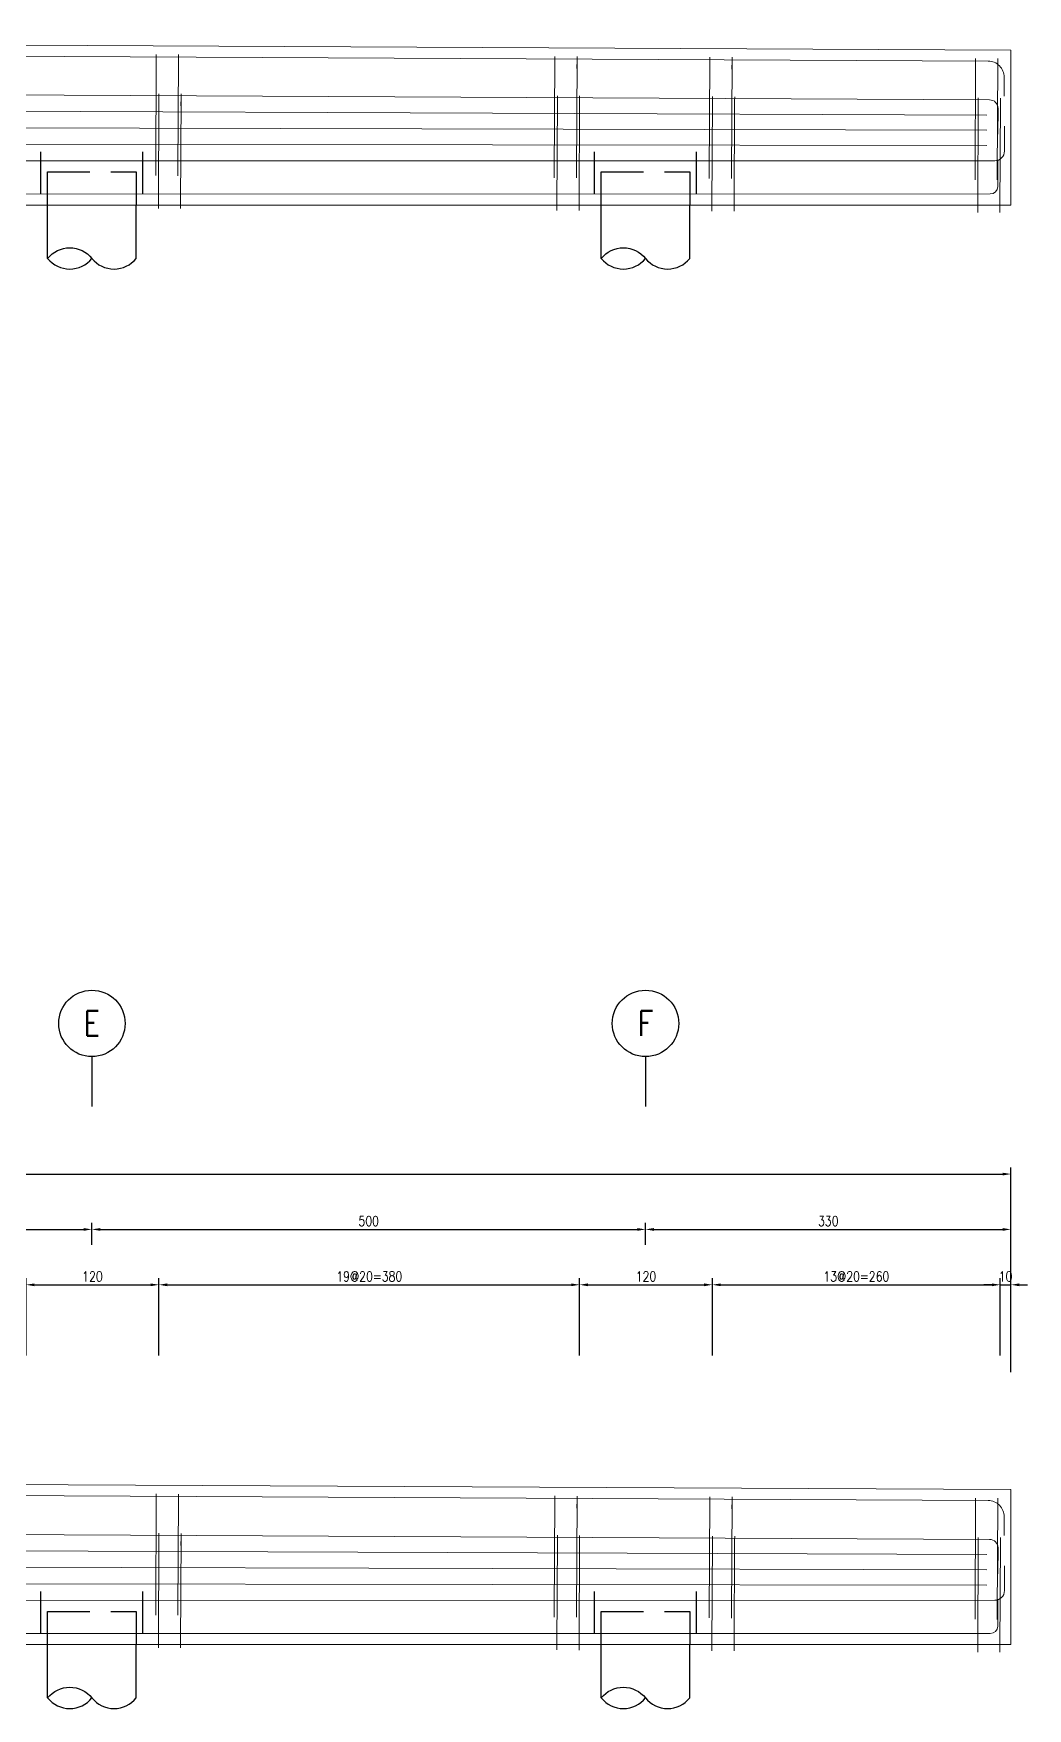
# Model space of a CAD drawing. Extents: x -4754 to 4976, y -19960 to 3841.
# Drawn here: x 1832 to 2730, y -16957 to -15445 of the extents above; entities that cross this region are included whole.
import ezdxf
from ezdxf.enums import TextEntityAlignment as Align

# ---------------------------------------------------------------- set-up
doc = ezdxf.new("R2010")
doc.units = 0
doc.header["$LTSCALE"] = 3
doc.linetypes.add('DASHED', pattern=[19.05, 12.7, -6.35])
doc.layers.get('0').update_dxf_attribs({"linetype": 'CONTINUOUS'})
doc.layers.add('HB_0', color=7, linetype='CONTINUOUS', transparency=0.5)
doc.layers.add('HB_DIM', color=1, linetype='CONTINUOUS')
doc.layers.add('鋼筋', color=3, linetype='CONTINUOUS')
doc.styles.get("Standard").update_dxf_attribs({"font": 'ROMANS.shx', "width": 0.8, "bigfont": 'chineset.shx'})
doc.dimstyles.new('30', dxfattribs={"dimscale": 3, "dimtxt": 3, "dimasz": 2.5, "dimexe": 2, "dimexo": 2, "dimgap": 1, "dimtad": 1, "dimdsep": 46, "dimtxsty": 'Standard', "dimcen": 0, "dimclrd": 256, "dimclre": 256, "dimclrt": 2, "dimadec": 0, "dimazin": 0, "dimtfac": 1, "dimtix": 1, "dimtmove": 2, "dimatfit": 3, "dimfxl": 1, "dimtolj": 1, "dimtzin": 0, "dimarcsym": 0})

# ---------------------------------------------------------------- blocks, each defined once
blk = doc.blocks.new('pile_vertical')
at = {"color": 252, "linetype": 'DASHED'}
for p, q in [((-46, 10), (-46, 50)), ((46, 10), (46, 50))]:
    blk.add_line(p, q, dxfattribs=at)
at = {"linetype": 'Continuous'}
for p, q in [((-40, -48.1), (-40, 0)), ((40, -48.1), (40, 0))]:
    blk.add_line(p, q, dxfattribs=at)
at = {"color": 252, "linetype": 'DASHED'}
blk.add_lwpolyline([(-40, 0), (-40, 30), (40, 30), (40, 0)], dxfattribs=at)
at = {"linetype": 'Continuous'}
for points in [[(-40, -48.1, -0.48), (0, -48.1, 0.48), (40, -48.1, 0.48)], [(-40, -48.1, 0.48), (0, -48.1, 0.48)]]:
    blk.add_lwpolyline(points, format="xyb", dxfattribs=at)
blk = doc.blocks.new('line_guide')
at = {"color": 4, "linetype": 'Continuous'}
blk.add_line((0, 0), (0, -45), dxfattribs=at)
blk.add_circle((0, 30), 30, dxfattribs=at)
at = {"color": 4, "linetype": 'Continuous', "width": 0.8}
blk.add_attdef('A', text='', height=22.5, dxfattribs=at).set_placement((0, 30), align=Align.MIDDLE)
blk = doc.blocks.new('*D455')
at = {"layer": 'HB_DIM', "linetype": 'Continuous', "lineweight": -2}
for p, q in [((1825.1, -16638.8), (1825.1, -16568.8)), ((1832.6, -16574.8), (1937.6, -16574.8)), ((1945.1, -16638.8), (1945.1, -16568.8))]:
    blk.add_line(p, q, dxfattribs=at)
at = {"layer": 'HB_DIM'}
for points in [[(1832.6, -16573.6), (1832.6, -16576.1), (1825.1, -16574.8)], [(1937.6, -16576.1), (1937.6, -16573.6), (1945.1, -16574.8)]]:
    blk.add_solid(points, dxfattribs=at)
at = {"layer": 'HB_DIM', "color": 2, "linetype": 'Continuous', "insert": (1885.1, -16567.3), "char_height": 9, "attachment_point": 5, "rotation": 0}
blk.add_mtext('\\A1;120', dxfattribs=at)
blk = doc.blocks.new('*D456')
at = {"layer": 'HB_DIM', "linetype": 'Continuous', "lineweight": -2}
for p, q in [((1945.1, -16638.8), (1945.1, -16568.8)), ((1952.6, -16574.8), (2317.5, -16574.8)), ((2325, -16638.8), (2325, -16568.8))]:
    blk.add_line(p, q, dxfattribs=at)
at = {"layer": 'HB_DIM'}
for points in [[(1952.6, -16573.6), (1952.6, -16576.1), (1945.1, -16574.8)], [(2317.5, -16576.1), (2317.5, -16573.6), (2325, -16574.8)]]:
    blk.add_solid(points, dxfattribs=at)
at = {"layer": 'HB_DIM', "color": 2, "linetype": 'Continuous', "insert": (2135.1, -16567.3), "char_height": 9, "attachment_point": 5, "rotation": 0}
blk.add_mtext('\\A1;19@20=380', dxfattribs=at)
blk = doc.blocks.new('*D457')
at = {"layer": 'HB_DIM', "linetype": 'Continuous', "lineweight": -2}
for p, q in [((2325, -16638.8), (2325, -16568.8)), ((2332.5, -16574.8), (2437.5, -16574.8)), ((2445, -16638.8), (2445, -16568.8))]:
    blk.add_line(p, q, dxfattribs=at)
at = {"layer": 'HB_DIM'}
for points in [[(2332.5, -16573.6), (2332.5, -16576.1), (2325, -16574.8)], [(2437.5, -16576.1), (2437.5, -16573.6), (2445, -16574.8)]]:
    blk.add_solid(points, dxfattribs=at)
at = {"layer": 'HB_DIM', "color": 2, "linetype": 'Continuous', "insert": (2385, -16567.3), "char_height": 9, "attachment_point": 5, "rotation": 0}
blk.add_mtext('\\A1;120', dxfattribs=at)
blk = doc.blocks.new('*D458')
at = {"layer": 'HB_DIM', "linetype": 'Continuous', "lineweight": -2}
for p, q in [((2445, -16638.8), (2445, -16568.8)), ((2452.5, -16574.8), (2697.5, -16574.8)), ((2705, -16638.8), (2705, -16568.8))]:
    blk.add_line(p, q, dxfattribs=at)
at = {"layer": 'HB_DIM'}
for points in [[(2452.5, -16573.6), (2452.5, -16576.1), (2445, -16574.8)], [(2697.5, -16576.1), (2697.5, -16573.6), (2705, -16574.8)]]:
    blk.add_solid(points, dxfattribs=at)
at = {"layer": 'HB_DIM', "color": 2, "linetype": 'Continuous', "insert": (2575, -16567.3), "char_height": 9, "attachment_point": 5, "rotation": 0}
blk.add_mtext('\\A1;13@20=260', dxfattribs=at)
blk = doc.blocks.new('*D459')
at = {"layer": 'HB_DIM', "linetype": 'Continuous', "lineweight": -2}
for p, q in [((2697.5, -16574.8), (2690, -16574.8)), ((2705, -16638.8), (2705, -16568.8)), ((2705, -16574.8), (2714.6, -16574.8)), ((2714.6, -16638.8), (2714.6, -16568.8)), ((2722.1, -16574.8), (2729.6, -16574.8))]:
    blk.add_line(p, q, dxfattribs=at)
at = {"layer": 'HB_DIM'}
for points in [[(2697.5, -16576.1), (2697.5, -16573.6), (2705, -16574.8)], [(2722.1, -16573.6), (2722.1, -16576.1), (2714.6, -16574.8)]]:
    blk.add_solid(points, dxfattribs=at)
at = {"layer": 'HB_DIM', "color": 2, "linetype": 'Continuous', "insert": (2709.8, -16567.3), "char_height": 9, "attachment_point": 5, "rotation": 0}
blk.add_mtext('\\A1;10', dxfattribs=at)
blk = doc.blocks.new('*D460')
at = {"layer": 'HB_DIM', "linetype": 'Continuous', "lineweight": -2}
for p, q in [((-265.4, -16638.8), (-265.4, -16468.8)), ((2714.6, -16653.8), (2714.6, -16468.8)), ((-257.9, -16474.8), (2707.1, -16474.8))]:
    blk.add_line(p, q, dxfattribs=at)
at = {"layer": 'HB_DIM'}
for points in [[(-257.9, -16473.6), (-257.9, -16476.1), (-265.4, -16474.8)], [(2707.1, -16476.1), (2707.1, -16473.6), (2714.6, -16474.8)]]:
    blk.add_solid(points, dxfattribs=at)
at = {"layer": 'HB_DIM', "color": 2, "linetype": 'Continuous', "insert": (1224.6, -16467.3), "char_height": 9, "attachment_point": 5, "rotation": 0}
blk.add_mtext('\\A1;2980', dxfattribs=at)
blk = doc.blocks.new('*D465')
at = {"layer": 'HB_DIM', "linetype": 'Continuous', "lineweight": -2}
for p, q in [((1384.6, -16538.8), (1384.6, -16518.8)), ((1392.1, -16524.8), (1877.1, -16524.8)), ((1884.6, -16538.8), (1884.6, -16518.8))]:
    blk.add_line(p, q, dxfattribs=at)
at = {"layer": 'HB_DIM'}
for points in [[(1392.1, -16523.6), (1392.1, -16526.1), (1384.6, -16524.8)], [(1877.1, -16526.1), (1877.1, -16523.6), (1884.6, -16524.8)]]:
    blk.add_solid(points, dxfattribs=at)
at = {"layer": 'HB_DIM', "color": 2, "linetype": 'Continuous', "insert": (1634.6, -16517.3), "char_height": 9, "attachment_point": 5, "rotation": 0}
blk.add_mtext('\\A1;500', dxfattribs=at)
blk = doc.blocks.new('*D466')
at = {"layer": 'HB_DIM', "linetype": 'Continuous', "lineweight": -2}
for p, q in [((1884.6, -16538.8), (1884.6, -16518.8)), ((1892.1, -16524.8), (2377.1, -16524.8)), ((2384.6, -16538.8), (2384.6, -16518.8))]:
    blk.add_line(p, q, dxfattribs=at)
at = {"layer": 'HB_DIM'}
for points in [[(1892.1, -16523.6), (1892.1, -16526.1), (1884.6, -16524.8)], [(2377.1, -16526.1), (2377.1, -16523.6), (2384.6, -16524.8)]]:
    blk.add_solid(points, dxfattribs=at)
at = {"layer": 'HB_DIM', "color": 2, "linetype": 'Continuous', "insert": (2134.6, -16517.3), "char_height": 9, "attachment_point": 5, "rotation": 0}
blk.add_mtext('\\A1;500', dxfattribs=at)
blk = doc.blocks.new('*D467')
at = {"layer": 'HB_DIM', "linetype": 'Continuous', "lineweight": -2}
for p, q in [((2384.6, -16538.8), (2384.6, -16518.8)), ((2392.1, -16524.8), (2707.1, -16524.8)), ((2714.6, -16638.8), (2714.6, -16518.8))]:
    blk.add_line(p, q, dxfattribs=at)
at = {"layer": 'HB_DIM'}
for points in [[(2392.1, -16523.6), (2392.1, -16526.1), (2384.6, -16524.8)], [(2707.1, -16526.1), (2707.1, -16523.6), (2714.6, -16524.8)]]:
    blk.add_solid(points, dxfattribs=at)
at = {"layer": 'HB_DIM', "color": 2, "linetype": 'Continuous', "insert": (2549.6, -16517.3), "char_height": 9, "attachment_point": 5, "rotation": 0}
blk.add_mtext('\\A1;330', dxfattribs=at)

msp = doc.modelspace()

# ---------------------------------------------------------------- linework, layer by layer
at = {"layer": 'HB_0', "lineweight": 5}
for points in [[(-265.427, -15599.802), (-265.427, -15444.802), (2714.573, -15459.802), (2714.573, -15599.802), (-265.427, -15599.802)], [(-225.427, -16899.802), (-225.427, -16819.802), (-265.427, -16819.802), (-265.427, -16744.802), (2714.573, -16759.802), (2714.573, -16899.802), (-225.427, -16899.802)]]:
    msp.add_lwpolyline(points, dxfattribs=at)
at = {"layer": '鋼筋', "lineweight": 5}
for p, q in [((-244.987, -15454.905, -38), (2694.033, -15469.698, -38)), ((-244.987, -15454.905, -27.143), (2694.033, -15469.698, -27.143)), ((-244.987, -15454.905, -16.286), (2694.033, -15469.698, -16.286)), ((-244.987, -15454.905, -5.429), (2694.033, -15469.698, -5.429)), ((-244.987, -15454.905, 5.429), (2694.033, -15469.698, 5.429)), ((-244.987, -15454.905, 16.286), (2694.033, -15469.698, 16.286)), ((-244.987, -15454.905, 27.143), (2694.033, -15469.698, 27.143)), ((-244.987, -15454.905, 38), (2694.033, -15469.698, 38)), ((1942.73, -15466.875, 40.245), (1942.211, -15570.014, 40.245)), ((1942.211, -15570.014, -40.245), (1942.73, -15466.875, -40.245)), ((1942.692, -15474.495, 33.895), (1942.73, -15466.875, 33.895)), ((1942.73, -15466.875, -33.895), (1942.692, -15474.495, -33.895)), ((1962.73, -15466.975, 40.245), (1962.211, -15570.115, 40.245)), ((1962.211, -15570.115, -40.245), (1962.73, -15466.975, -40.245)), ((1962.692, -15474.595, 33.895), (1962.73, -15466.975, 33.895)), ((1962.73, -15466.975, -33.895), (1962.692, -15474.595, -33.895)), ((2302.726, -15468.687, 40.245), (2302.207, -15571.826, 40.245)), ((2302.207, -15571.826, -40.245), (2302.726, -15468.687, -40.245)), ((2302.688, -15476.307, 33.895), (2302.726, -15468.687, 33.895)), ((2302.726, -15468.687, -33.895), (2302.688, -15476.307, -33.895)), ((2322.726, -15468.787, 40.245), (2322.206, -15571.927, 40.245)), ((2322.206, -15571.927, -40.245), (2322.726, -15468.787, -40.245)), ((2322.687, -15476.407, 33.895), (2322.726, -15468.787, 33.895)), ((2322.726, -15468.787, -33.895), (2322.687, -15476.407, -33.895)), ((2442.724, -15469.391, 40.245), (2442.205, -15572.531, 40.245)), ((2442.205, -15572.531, -40.245), (2442.724, -15469.391, -40.245)), ((2442.686, -15477.011, 33.895), (2442.724, -15469.391, 33.895)), ((2442.724, -15469.391, -33.895), (2442.686, -15477.011, -33.895)), ((2462.724, -15469.492, 40.245), (2462.205, -15572.631, 40.245)), ((2462.205, -15572.631, -40.245), (2462.724, -15469.492, -40.245)), ((2462.686, -15477.112, 33.895), (2462.724, -15469.492, 33.895)), ((2462.724, -15469.492, -33.895), (2462.686, -15477.112, -33.895)), ((2682.721, -15470.599, 40.245), (2682.202, -15573.739, 40.245)), ((2682.202, -15573.739, -40.245), (2682.721, -15470.599, -40.245)), ((2682.683, -15478.219, 33.895), (2682.721, -15470.599, 33.895)), ((2682.721, -15470.599, -33.895), (2682.683, -15478.219, -33.895)), ((2702.721, -15470.7, 40.245), (2702.202, -15573.839, 40.245)), ((2702.202, -15573.839, -40.245), (2702.721, -15470.7, -40.245)), ((2702.682, -15478.32, 33.895), (2702.721, -15470.7, 33.895)), ((2702.721, -15470.7, -33.895), (2702.682, -15478.32, -33.895)), ((2708.45, -15484.261, -38), (2708.364, -15501.381, -38)), ((2708.45, -15484.261, -27.143), (2708.364, -15501.381, -27.143)), ((2708.45, -15484.261, -16.286), (2708.364, -15501.381, -16.286)), ((2708.45, -15484.261, -5.429), (2708.364, -15501.381, -5.429)), ((2708.45, -15484.261, 5.429), (2708.364, -15501.381, 5.429)), ((2708.45, -15484.261, 16.286), (2708.364, -15501.381, 16.286)), ((2708.45, -15484.261, 27.143), (2708.364, -15501.381, 27.143)), ((2708.45, -15484.261, 38), (2708.364, -15501.381, 38)), ((-245.103, -15489.902, -50), (2695.282, -15504.703, -50)), ((-245.103, -15489.902, -35.714), (2695.282, -15504.703, -35.714)), ((-245.103, -15489.902, -21.429), (2695.282, -15504.703, -21.429)), ((-245.103, -15489.902, -7.143), (2695.282, -15504.703, -7.143)), ((-245.103, -15489.902, 7.143), (2695.282, -15504.703, 7.143)), ((-245.103, -15489.902, 21.429), (2695.282, -15504.703, 21.429)), ((-245.103, -15489.902, 35.714), (2695.282, -15504.703, 35.714)), ((-245.103, -15489.902, 50), (2695.282, -15504.703, 50)), ((1945.092, -15502.419, 51.745), (1944.603, -15599.556, 51.745)), ((1944.603, -15599.556, -51.745), (1945.092, -15502.419, -51.745)), ((1945.053, -15510.039, 45.395), (1945.092, -15502.419, 45.395)), ((1945.092, -15502.419, -45.395), (1945.053, -15510.039, -45.395)), ((1965.091, -15502.519, 51.745), (1964.602, -15599.657, 51.745)), ((1964.602, -15599.657, -51.745), (1965.091, -15502.519, -51.745)), ((1965.053, -15510.139, 45.395), (1965.091, -15502.519, 45.395)), ((1965.091, -15502.519, -45.395), (1965.053, -15510.139, -45.395)), ((2305.087, -15504.231, 51.745), (2304.598, -15601.368, 51.745)), ((2304.598, -15601.368, -51.745), (2305.087, -15504.231, -51.745)), ((2305.049, -15511.851, 45.395), (2305.087, -15504.231, 45.395)), ((2305.087, -15504.231, -45.395), (2305.049, -15511.851, -45.395)), ((2325.087, -15504.331, 51.745), (2324.598, -15601.469, 51.745)), ((2324.598, -15601.469, -51.745), (2325.087, -15504.331, -51.745)), ((2325.048, -15511.951, 45.395), (2325.087, -15504.331, 45.395)), ((2325.087, -15504.331, -45.395), (2325.048, -15511.951, -45.395)), ((-242.961, -15507.406, -50), (2692.983, -15518.449, -50)), ((-242.961, -15507.406, 50), (2692.983, -15518.449, 50)), ((2445.085, -15504.935, 51.745), (2444.596, -15602.073, 51.745)), ((2444.596, -15602.073, -51.745), (2445.085, -15504.935, -51.745)), ((2445.047, -15512.555, 45.395), (2445.085, -15504.935, 45.395)), ((2445.085, -15504.935, -45.395), (2445.047, -15512.555, -45.395)), ((2465.085, -15505.036, 51.745), (2464.596, -15602.174, 51.745)), ((2464.596, -15602.174, -51.745), (2465.085, -15505.036, -51.745)), ((2465.047, -15512.656, 45.395), (2465.085, -15505.036, 45.395)), ((2465.085, -15505.036, -45.395), (2465.047, -15512.656, -45.395)), ((2685.082, -15506.144, 51.745), (2684.593, -15603.281, 51.745)), ((2684.593, -15603.281, -51.745), (2685.082, -15506.144, -51.745)), ((2685.044, -15513.763, 45.395), (2685.082, -15506.144, 45.395)), ((2685.082, -15506.144, -45.395), (2685.044, -15513.763, -45.395)), ((2703.013, -15512.512, -50), (2702.895, -15535.852, -50)), ((2703.013, -15512.512, -35.714), (2702.895, -15535.852, -35.714)), ((2703.013, -15512.512, -21.429), (2702.895, -15535.852, -21.429)), ((2703.013, -15512.512, -7.143), (2702.895, -15535.852, -7.143)), ((2703.013, -15512.512, 7.143), (2702.895, -15535.852, 7.143)), ((2703.013, -15512.512, 21.429), (2702.895, -15535.852, 21.429)), ((2703.013, -15512.512, 35.714), (2702.895, -15535.852, 35.714)), ((2703.013, -15512.512, 50), (2702.895, -15535.852, 50)), ((2705.082, -15506.244, 51.745), (2704.593, -15603.382, 51.745)), ((2704.593, -15603.382, -51.745), (2705.082, -15506.244, -51.745)), ((2705.044, -15513.864, 45.395), (2705.082, -15506.244, 45.395)), ((2705.082, -15506.244, -45.395), (2705.044, -15513.864, -45.395)), ((-243.049, -15524.898, -50), (2692.906, -15532.206, -50)), ((-243.049, -15524.898, 50), (2692.906, -15532.206, 50)), ((2708.819, -15550.927, -50), (2708.932, -15528.502, -50)), ((2708.819, -15550.927, -35.714), (2708.932, -15528.502, -35.714)), ((2708.819, -15550.927, -21.429), (2708.932, -15528.502, -21.429)), ((2708.819, -15550.927, -7.143), (2708.932, -15528.502, -7.143)), ((2708.819, -15550.927, 7.143), (2708.932, -15528.502, 7.143)), ((2708.819, -15550.927, 21.429), (2708.932, -15528.502, 21.429)), ((2708.819, -15550.927, 35.714), (2708.932, -15528.502, 35.714)), ((2708.819, -15550.927, 50), (2708.932, -15528.502, 50)), ((-243.137, -15542.39, -50), (2692.825, -15545.964, -50)), ((-243.137, -15542.39, 50), (2692.825, -15545.964, 50)), ((-250.29, -15559.832, -50), (2699.93, -15559.772, -50)), ((-250.29, -15559.832, -35.714), (2699.93, -15559.772, -35.714)), ((-250.29, -15559.832, -21.429), (2699.93, -15559.772, -21.429)), ((-250.29, -15559.832, -7.143), (2699.93, -15559.772, -7.143)), ((-250.29, -15559.832, 7.143), (2699.93, -15559.772, 7.143)), ((-250.29, -15559.832, 21.429), (2699.93, -15559.772, 21.429)), ((-250.29, -15559.832, 35.714), (2699.93, -15559.772, 35.714)), ((-250.29, -15559.832, 50), (2699.93, -15559.772, 50)), ((2702.657, -15583.09, -50), (2702.78, -15558.787, -50)), ((2702.657, -15583.09, -35.714), (2702.78, -15558.787, -35.714)), ((2702.657, -15583.09, -21.429), (2702.78, -15558.787, -21.429)), ((2702.657, -15583.09, -7.143), (2702.78, -15558.787, -7.143)), ((2702.657, -15583.09, 7.143), (2702.78, -15558.787, 7.143)), ((2702.657, -15583.09, 21.429), (2702.78, -15558.787, 21.429)), ((2702.657, -15583.09, 35.714), (2702.78, -15558.787, 35.714)), ((2702.657, -15583.09, 50), (2702.78, -15558.787, 50)), ((1942.195, -15573.189, 37.07), (1942.195, -15573.189, -37.07)), ((1962.195, -15573.29, 37.07), (1962.195, -15573.29, -37.07)), ((2302.191, -15575.001, 37.07), (2302.191, -15575.001, -37.07)), ((2322.19, -15575.102, 37.07), (2322.19, -15575.102, -37.07)), ((2442.189, -15575.706, 37.07), (2442.189, -15575.706, -37.07)), ((2462.189, -15575.806, 37.07), (2462.189, -15575.806, -37.07)), ((2682.186, -15576.914, 37.07), (2682.186, -15576.914, -37.07)), ((2702.186, -15577.014, 37.07), (2702.186, -15577.014, -37.07)), ((-246.657, -15589.862, -50), (2695.973, -15589.742, -50)), ((-246.657, -15589.862, -35.714), (2695.973, -15589.742, -35.714)), ((-246.657, -15589.862, -21.429), (2695.973, -15589.742, -21.429)), ((-246.657, -15589.862, -7.143), (2695.973, -15589.742, -7.143)), ((-246.657, -15589.862, 7.143), (2695.973, -15589.742, 7.143)), ((-246.657, -15589.862, 21.429), (2695.973, -15589.742, 21.429)), ((-246.657, -15589.862, 35.714), (2695.973, -15589.742, 35.714)), ((-246.657, -15589.862, 50), (2695.973, -15589.742, 50)), ((1944.587, -15602.731, 48.57), (1944.587, -15602.731, -48.57)), ((1964.586, -15602.832, 48.57), (1964.586, -15602.832, -48.57)), ((2304.582, -15604.543, 48.57), (2304.582, -15604.543, -48.57)), ((2324.582, -15604.644, 48.57), (2324.582, -15604.644, -48.57)), ((2444.58, -15605.248, 48.57), (2444.58, -15605.248, -48.57)), ((2464.58, -15605.349, 48.57), (2464.58, -15605.349, -48.57)), ((2684.577, -15606.456, 48.57), (2684.577, -15606.456, -48.57)), ((2704.577, -15606.557, 48.57), (2704.577, -15606.557, -48.57)), ((11.01, -16756.193, -38), (2694.033, -16769.698, -38)), ((11.01, -16756.193, -27.143), (2694.033, -16769.698, -27.143)), ((11.01, -16756.193, -16.286), (2694.033, -16769.698, -16.286)), ((11.01, -16756.193, -5.429), (2694.033, -16769.698, -5.429)), ((11.01, -16756.193, 5.429), (2694.033, -16769.698, 5.429)), ((11.01, -16756.193, 16.286), (2694.033, -16769.698, 16.286)), ((11.01, -16756.193, 27.143), (2694.033, -16769.698, 27.143)), ((11.01, -16756.193, 38), (2694.033, -16769.698, 38)), ((1942.73, -16766.875, 40.245), (1942.211, -16870.014, 40.245)), ((1942.211, -16870.014, -40.245), (1942.73, -16766.875, -40.245)), ((1942.692, -16774.495, 33.895), (1942.73, -16766.875, 33.895)), ((1942.73, -16766.875, -33.895), (1942.692, -16774.495, -33.895)), ((1962.73, -16766.975, 40.245), (1962.211, -16870.115, 40.245)), ((1962.211, -16870.115, -40.245), (1962.73, -16766.975, -40.245)), ((1962.692, -16774.595, 33.895), (1962.73, -16766.975, 33.895)), ((1962.73, -16766.975, -33.895), (1962.692, -16774.595, -33.895)), ((2302.726, -16768.687, 40.245), (2302.207, -16871.826, 40.245)), ((2302.207, -16871.826, -40.245), (2302.726, -16768.687, -40.245)), ((2302.688, -16776.307, 33.895), (2302.726, -16768.687, 33.895)), ((2302.726, -16768.687, -33.895), (2302.688, -16776.307, -33.895)), ((2322.726, -16768.787, 40.245), (2322.206, -16871.927, 40.245)), ((2322.206, -16871.927, -40.245), (2322.726, -16768.787, -40.245)), ((2322.687, -16776.407, 33.895), (2322.726, -16768.787, 33.895)), ((2322.726, -16768.787, -33.895), (2322.687, -16776.407, -33.895)), ((2442.724, -16769.391, 40.245), (2442.205, -16872.531, 40.245)), ((2442.205, -16872.531, -40.245), (2442.724, -16769.391, -40.245)), ((2442.686, -16777.011, 33.895), (2442.724, -16769.391, 33.895)), ((2442.724, -16769.391, -33.895), (2442.686, -16777.011, -33.895)), ((2462.724, -16769.492, 40.245), (2462.205, -16872.631, 40.245)), ((2462.205, -16872.631, -40.245), (2462.724, -16769.492, -40.245)), ((2462.686, -16777.112, 33.895), (2462.724, -16769.492, 33.895)), ((2462.724, -16769.492, -33.895), (2462.686, -16777.112, -33.895)), ((2682.721, -16770.599, 40.245), (2682.202, -16873.739, 40.245)), ((2682.202, -16873.739, -40.245), (2682.721, -16770.599, -40.245)), ((2682.683, -16778.219, 33.895), (2682.721, -16770.599, 33.895)), ((2682.721, -16770.599, -33.895), (2682.683, -16778.219, -33.895)), ((2702.721, -16770.7, 40.245), (2702.202, -16873.839, 40.245)), ((2702.202, -16873.839, -40.245), (2702.721, -16770.7, -40.245)), ((2702.682, -16778.32, 33.895), (2702.721, -16770.7, 33.895)), ((2702.721, -16770.7, -33.895), (2702.682, -16778.32, -33.895)), ((-245.103, -16789.902, -50), (2695.282, -16804.703, -50)), ((-245.103, -16789.902, -35.714), (2695.282, -16804.703, -35.714)), ((-245.103, -16789.902, -21.429), (2695.282, -16804.703, -21.429)), ((-245.103, -16789.902, -7.143), (2695.282, -16804.703, -7.143)), ((-245.103, -16789.902, 7.143), (2695.282, -16804.703, 7.143)), ((-245.103, -16789.902, 21.429), (2695.282, -16804.703, 21.429)), ((-245.103, -16789.902, 35.714), (2695.282, -16804.703, 35.714)), ((-245.103, -16789.902, 50), (2695.282, -16804.703, 50)), ((2708.45, -16784.261, -38), (2708.364, -16801.381, -38)), ((2708.45, -16784.261, -27.143), (2708.364, -16801.381, -27.143)), ((2708.45, -16784.261, -16.286), (2708.364, -16801.381, -16.286)), ((2708.45, -16784.261, -5.429), (2708.364, -16801.381, -5.429)), ((2708.45, -16784.261, 5.429), (2708.364, -16801.381, 5.429)), ((2708.45, -16784.261, 16.286), (2708.364, -16801.381, 16.286)), ((2708.45, -16784.261, 27.143), (2708.364, -16801.381, 27.143)), ((2708.45, -16784.261, 38), (2708.364, -16801.381, 38)), ((1945.092, -16802.419, 51.745), (1944.603, -16899.556, 51.745)), ((1944.603, -16899.556, -51.745), (1945.092, -16802.419, -51.745)), ((1945.053, -16810.039, 45.395), (1945.092, -16802.419, 45.395)), ((1945.092, -16802.419, -45.395), (1945.053, -16810.039, -45.395)), ((1965.091, -16802.519, 51.745), (1964.602, -16899.657, 51.745)), ((1964.602, -16899.657, -51.745), (1965.091, -16802.519, -51.745)), ((1965.053, -16810.139, 45.395), (1965.091, -16802.519, 45.395)), ((1965.091, -16802.519, -45.395), (1965.053, -16810.139, -45.395)), ((2305.087, -16804.231, 51.745), (2304.598, -16901.368, 51.745)), ((2304.598, -16901.368, -51.745), (2305.087, -16804.231, -51.745)), ((2305.049, -16811.851, 45.395), (2305.087, -16804.231, 45.395)), ((2305.087, -16804.231, -45.395), (2305.049, -16811.851, -45.395)), ((2325.087, -16804.331, 51.745), (2324.598, -16901.469, 51.745)), ((2324.598, -16901.469, -51.745), (2325.087, -16804.331, -51.745)), ((2325.048, -16811.951, 45.395), (2325.087, -16804.331, 45.395)), ((2325.087, -16804.331, -45.395), (2325.048, -16811.951, -45.395)), ((2445.085, -16804.935, 51.745), (2444.596, -16902.073, 51.745)), ((2444.596, -16902.073, -51.745), (2445.085, -16804.935, -51.745)), ((2445.047, -16812.555, 45.395), (2445.085, -16804.935, 45.395)), ((2445.085, -16804.935, -45.395), (2445.047, -16812.555, -45.395)), ((2465.085, -16805.036, 51.745), (2464.596, -16902.174, 51.745)), ((2464.596, -16902.174, -51.745), (2465.085, -16805.036, -51.745)), ((2465.047, -16812.656, 45.395), (2465.085, -16805.036, 45.395)), ((2465.085, -16805.036, -45.395), (2465.047, -16812.656, -45.395)), ((-242.961, -16807.406, -50), (2692.983, -16818.449, -50)), ((-242.961, -16807.406, 50), (2692.983, -16818.449, 50)), ((2685.082, -16806.144, 51.745), (2684.593, -16903.281, 51.745)), ((2684.593, -16903.281, -51.745), (2685.082, -16806.144, -51.745)), ((2685.044, -16813.763, 45.395), (2685.082, -16806.144, 45.395)), ((2685.082, -16806.144, -45.395), (2685.044, -16813.763, -45.395)), ((2703.013, -16812.512, -50), (2702.895, -16835.852, -50)), ((2703.013, -16812.512, -35.714), (2702.895, -16835.852, -35.714)), ((2703.013, -16812.512, -21.429), (2702.895, -16835.852, -21.429)), ((2703.013, -16812.512, -7.143), (2702.895, -16835.852, -7.143)), ((2703.013, -16812.512, 7.143), (2702.895, -16835.852, 7.143)), ((2703.013, -16812.512, 21.429), (2702.895, -16835.852, 21.429)), ((2703.013, -16812.512, 35.714), (2702.895, -16835.852, 35.714)), ((2703.013, -16812.512, 50), (2702.895, -16835.852, 50)), ((2705.082, -16806.244, 51.745), (2704.593, -16903.382, 51.745)), ((2704.593, -16903.382, -51.745), (2705.082, -16806.244, -51.745)), ((2705.044, -16813.864, 45.395), (2705.082, -16806.244, 45.395)), ((2705.082, -16806.244, -45.395), (2705.044, -16813.864, -45.395)), ((-243.049, -16824.898, -50), (2692.906, -16832.206, -50)), ((-243.049, -16824.898, 50), (2692.906, -16832.206, 50)), ((2708.819, -16850.927, -50), (2708.932, -16828.502, -50)), ((2708.819, -16850.927, -35.714), (2708.932, -16828.502, -35.714)), ((2708.819, -16850.927, -21.429), (2708.932, -16828.502, -21.429)), ((2708.819, -16850.927, -7.143), (2708.932, -16828.502, -7.143)), ((2708.819, -16850.927, 7.143), (2708.932, -16828.502, 7.143)), ((2708.819, -16850.927, 21.429), (2708.932, -16828.502, 21.429)), ((2708.819, -16850.927, 35.714), (2708.932, -16828.502, 35.714)), ((2708.819, -16850.927, 50), (2708.932, -16828.502, 50)), ((-243.137, -16842.39, -50), (2692.825, -16845.964, -50)), ((-243.137, -16842.39, 50), (2692.825, -16845.964, 50)), ((-250.29, -16859.832, -50), (2699.93, -16859.772, -50)), ((-250.29, -16859.832, -35.714), (2699.93, -16859.772, -35.714)), ((-250.29, -16859.832, -21.429), (2699.93, -16859.772, -21.429)), ((-250.29, -16859.832, -7.143), (2699.93, -16859.772, -7.143)), ((-250.29, -16859.832, 7.143), (2699.93, -16859.772, 7.143)), ((-250.29, -16859.832, 21.429), (2699.93, -16859.772, 21.429)), ((-250.29, -16859.832, 35.714), (2699.93, -16859.772, 35.714)), ((-250.29, -16859.832, 50), (2699.93, -16859.772, 50)), ((2702.657, -16883.09, -50), (2702.78, -16858.787, -50)), ((2702.657, -16883.09, -35.714), (2702.78, -16858.787, -35.714)), ((2702.657, -16883.09, -21.429), (2702.78, -16858.787, -21.429)), ((2702.657, -16883.09, -7.143), (2702.78, -16858.787, -7.143)), ((2702.657, -16883.09, 7.143), (2702.78, -16858.787, 7.143)), ((2702.657, -16883.09, 21.429), (2702.78, -16858.787, 21.429)), ((2702.657, -16883.09, 35.714), (2702.78, -16858.787, 35.714)), ((2702.657, -16883.09, 50), (2702.78, -16858.787, 50)), ((1942.195, -16873.189, 37.07), (1942.195, -16873.189, -37.07)), ((1962.195, -16873.29, 37.07), (1962.195, -16873.29, -37.07)), ((2302.191, -16875.001, 37.07), (2302.191, -16875.001, -37.07)), ((2322.19, -16875.102, 37.07), (2322.19, -16875.102, -37.07)), ((2442.189, -16875.706, 37.07), (2442.189, -16875.706, -37.07)), ((2462.189, -16875.806, 37.07), (2462.189, -16875.806, -37.07)), ((2682.186, -16876.914, 37.07), (2682.186, -16876.914, -37.07)), ((2702.186, -16877.014, 37.07), (2702.186, -16877.014, -37.07)), ((-246.657, -16889.862, -50), (2695.973, -16889.742, -50)), ((-246.657, -16889.862, -35.714), (2695.973, -16889.742, -35.714)), ((-246.657, -16889.862, -21.429), (2695.973, -16889.742, -21.429)), ((-246.657, -16889.862, -7.143), (2695.973, -16889.742, -7.143)), ((-246.657, -16889.862, 7.143), (2695.973, -16889.742, 7.143)), ((-246.657, -16889.862, 21.429), (2695.973, -16889.742, 21.429)), ((-246.657, -16889.862, 35.714), (2695.973, -16889.742, 35.714)), ((-246.657, -16889.862, 50), (2695.973, -16889.742, 50)), ((1944.587, -16902.731, 48.57), (1944.587, -16902.731, -48.57)), ((1964.586, -16902.832, 48.57), (1964.586, -16902.832, -48.57)), ((2304.582, -16904.543, 48.57), (2304.582, -16904.543, -48.57)), ((2324.582, -16904.644, 48.57), (2324.582, -16904.644, -48.57)), ((2444.58, -16905.248, 48.57), (2444.58, -16905.248, -48.57)), ((2464.58, -16905.349, 48.57), (2464.58, -16905.349, -48.57)), ((2684.577, -16906.456, 48.57), (2684.577, -16906.456, -48.57)), ((2704.577, -16906.557, 48.57), (2704.577, -16906.557, -48.57))]:
    msp.add_line(p, q, dxfattribs=at)
at = {"layer": '鋼筋', "lineweight": 5, "extrusion": (0.999987, -0.005033, 0)}
for centre, start, end in [((-15456.9, 37.07, 2020.558), 270, 90), ((-15456.9, -37.07, 2020.558), 270, 90), ((-15456.9, 37.07, 2040.558), 270, 90), ((-15456.9, -37.07, 2040.558), 270, 90), ((-15456.9, 37.07, 2380.558), 270, 90), ((-15456.9, -37.07, 2380.558), 270, 90), ((-15456.9, 37.07, 2400.558), 270, 90), ((-15456.9, -37.07, 2400.558), 270, 90), ((-15456.9, 37.07, 2520.558), 270, 90), ((-15456.9, -37.07, 2520.558), 270, 90), ((-15456.9, 37.07, 2540.558), 270, 90), ((-15456.9, -37.07, 2540.558), 270, 90), ((-15456.9, 37.07, 2760.558), 270, 90), ((-15456.9, -37.07, 2760.558), 270, 90), ((-15456.9, 37.07, 2780.558), 270, 90), ((-15456.9, -37.07, 2780.558), 270, 90), ((-15492.432, 48.57, 2023.098), 270, 90), ((-15492.432, -48.57, 2023.098), 270, 90), ((-15492.432, 48.57, 2043.098), 270, 90), ((-15492.432, -48.57, 2043.098), 270, 90), ((-15492.432, 48.57, 2383.098), 270, 90), ((-15492.432, -48.57, 2383.098), 270, 90), ((-15492.432, 48.57, 2403.098), 270, 90), ((-15492.432, -48.57, 2403.098), 270, 90), ((-15492.432, 48.57, 2523.098), 270, 90), ((-15492.432, -48.57, 2523.098), 270, 90), ((-15492.432, 48.57, 2543.098), 270, 90), ((-15492.432, -48.57, 2543.098), 270, 90), ((-15492.432, 48.57, 2763.098), 270, 90), ((-15492.432, -48.57, 2763.098), 270, 90), ((-15492.432, 48.57, 2783.098), 270, 90), ((-15492.432, -48.57, 2783.098), 270, 90), ((-15560.041, 37.07, 2020.558), 90, 180), ((-15560.041, -37.07, 2020.558), 180, 270), ((-15560.041, 37.07, 2040.558), 90, 180), ((-15560.041, -37.07, 2040.558), 180, 270), ((-15560.041, 37.07, 2380.558), 90, 180), ((-15560.041, -37.07, 2380.558), 180, 270), ((-15560.041, 37.07, 2400.558), 90, 180), ((-15560.041, -37.07, 2400.558), 180, 270), ((-15560.041, 37.07, 2520.558), 90, 180), ((-15560.041, -37.07, 2520.558), 180, 270), ((-15560.041, 37.07, 2540.558), 90, 180), ((-15560.041, -37.07, 2540.558), 180, 270), ((-15560.041, 37.07, 2760.558), 90, 180), ((-15560.041, -37.07, 2760.558), 180, 270), ((-15560.041, 37.07, 2780.558), 90, 180), ((-15560.041, -37.07, 2780.558), 180, 270), ((-15589.57, 48.57, 2023.098), 90, 180), ((-15589.57, -48.57, 2023.098), 180, 270), ((-15589.57, 48.57, 2043.098), 90, 180), ((-15589.57, -48.57, 2043.098), 180, 270), ((-15589.57, 48.57, 2383.098), 90, 180), ((-15589.57, -48.57, 2383.098), 180, 270), ((-15589.57, 48.57, 2403.098), 90, 180), ((-15589.57, -48.57, 2403.098), 180, 270), ((-15589.57, 48.57, 2523.098), 90, 180), ((-15589.57, -48.57, 2523.098), 180, 270), ((-15589.57, 48.57, 2543.098), 90, 180), ((-15589.57, -48.57, 2543.098), 180, 270), ((-15589.57, 48.57, 2763.098), 90, 180), ((-15589.57, -48.57, 2763.098), 180, 270), ((-15589.57, 48.57, 2783.098), 90, 180), ((-15589.57, -48.57, 2783.098), 180, 270), ((-16756.884, 37.07, 2027.102), 270, 90), ((-16756.884, -37.07, 2027.102), 270, 90), ((-16756.884, 37.07, 2047.102), 270, 90), ((-16756.884, -37.07, 2047.102), 270, 90), ((-16756.884, 37.07, 2387.102), 270, 90), ((-16756.884, -37.07, 2387.102), 270, 90), ((-16756.884, 37.07, 2407.102), 270, 90), ((-16756.884, -37.07, 2407.102), 270, 90), ((-16756.884, 37.07, 2527.102), 270, 90), ((-16756.884, -37.07, 2527.102), 270, 90), ((-16756.884, 37.07, 2547.102), 270, 90), ((-16756.884, -37.07, 2547.102), 270, 90), ((-16756.884, 37.07, 2767.102), 270, 90), ((-16756.884, -37.07, 2767.102), 270, 90), ((-16756.884, 37.07, 2787.102), 270, 90), ((-16756.884, -37.07, 2787.102), 270, 90), ((-16792.415, 48.57, 2029.642), 270, 90), ((-16792.415, -48.57, 2029.642), 270, 90), ((-16792.415, 48.57, 2049.642), 270, 90), ((-16792.415, -48.57, 2049.642), 270, 90), ((-16792.415, 48.57, 2389.642), 270, 90), ((-16792.415, -48.57, 2389.642), 270, 90), ((-16792.415, 48.57, 2409.642), 270, 90), ((-16792.415, -48.57, 2409.642), 270, 90), ((-16792.415, 48.57, 2529.642), 270, 90), ((-16792.415, -48.57, 2529.642), 270, 90), ((-16792.415, 48.57, 2549.642), 270, 90), ((-16792.415, -48.57, 2549.642), 270, 90), ((-16792.415, 48.57, 2769.642), 270, 90), ((-16792.415, -48.57, 2769.642), 270, 90), ((-16792.415, 48.57, 2789.642), 270, 90), ((-16792.415, -48.57, 2789.642), 270, 90), ((-16860.024, 37.07, 2027.102), 90, 180), ((-16860.024, -37.07, 2027.102), 180, 270), ((-16860.024, 37.07, 2047.102), 90, 180), ((-16860.024, -37.07, 2047.102), 180, 270), ((-16860.024, 37.07, 2387.102), 90, 180), ((-16860.024, -37.07, 2387.102), 180, 270), ((-16860.024, 37.07, 2407.102), 90, 180), ((-16860.024, -37.07, 2407.102), 180, 270), ((-16860.024, 37.07, 2527.102), 90, 180), ((-16860.024, -37.07, 2527.102), 180, 270), ((-16860.024, 37.07, 2547.102), 90, 180), ((-16860.024, -37.07, 2547.102), 180, 270), ((-16860.024, 37.07, 2767.102), 90, 180), ((-16860.024, -37.07, 2767.102), 180, 270), ((-16860.024, 37.07, 2787.102), 90, 180), ((-16860.024, -37.07, 2787.102), 180, 270), ((-16889.554, 48.57, 2029.642), 90, 180), ((-16889.554, -48.57, 2029.642), 180, 270), ((-16889.554, 48.57, 2049.642), 90, 180), ((-16889.554, -48.57, 2049.642), 180, 270), ((-16889.554, 48.57, 2389.642), 90, 180), ((-16889.554, -48.57, 2389.642), 180, 270), ((-16889.554, 48.57, 2409.642), 90, 180), ((-16889.554, -48.57, 2409.642), 180, 270), ((-16889.554, 48.57, 2529.642), 90, 180), ((-16889.554, -48.57, 2529.642), 180, 270), ((-16889.554, 48.57, 2549.642), 90, 180), ((-16889.554, -48.57, 2549.642), 180, 270), ((-16889.554, 48.57, 2769.642), 90, 180), ((-16889.554, -48.57, 2769.642), 180, 270), ((-16889.554, 48.57, 2789.642), 90, 180), ((-16889.554, -48.57, 2789.642), 180, 270)]:
    msp.add_arc(centre, 3.175, start, end, dxfattribs=at)
at = {"layer": '鋼筋', "lineweight": 5, "extrusion": (0, 0, -1)}
for centre, radius, start in [((-2693.96, -15484.188, 38), 14.49, 90.288399), ((-2693.96, -15484.188, 27.143), 14.49, 90.288399), ((-2693.96, -15484.188, 16.286), 14.49, 90.288399), ((-2693.96, -15484.188, 5.429), 14.49, 90.288399), ((-2693.96, -15484.188, -5.429), 14.49, 90.288399), ((-2693.96, -15484.188, -16.286), 14.49, 90.288399), ((-2693.96, -15484.188, -27.143), 14.49, 90.288399), ((-2693.96, -15484.188, -38), 14.49, 90.288399), ((-2695.243, -15512.473, 50), 7.77, 90.288403), ((-2695.243, -15512.473, 35.714), 7.77, 90.288403), ((-2695.243, -15512.473, 21.429), 7.77, 90.288403), ((-2695.243, -15512.473, 7.143), 7.77, 90.288403), ((-2695.243, -15512.473, -7.143), 7.77, 90.288403), ((-2695.243, -15512.473, -21.429), 7.77, 90.288403), ((-2695.243, -15512.473, -35.714), 7.77, 90.288403), ((-2695.243, -15512.473, -50), 7.77, 90.288403), ((-2693.96, -16784.188, 38), 14.49, 90.288399), ((-2693.96, -16784.188, 27.143), 14.49, 90.288399), ((-2693.96, -16784.188, 16.286), 14.49, 90.288399), ((-2693.96, -16784.188, 5.429), 14.49, 90.288399), ((-2693.96, -16784.188, -5.429), 14.49, 90.288399), ((-2693.96, -16784.188, -16.286), 14.49, 90.288399), ((-2693.96, -16784.188, -27.143), 14.49, 90.288399), ((-2693.96, -16784.188, -38), 14.49, 90.288399), ((-2695.243, -16812.473, 50), 7.77, 90.288403), ((-2695.243, -16812.473, 35.714), 7.77, 90.288403), ((-2695.243, -16812.473, 21.429), 7.77, 90.288403), ((-2695.243, -16812.473, 7.143), 7.77, 90.288403), ((-2695.243, -16812.473, -7.143), 7.77, 90.288403), ((-2695.243, -16812.473, -21.429), 7.77, 90.288403), ((-2695.243, -16812.473, -35.714), 7.77, 90.288403), ((-2695.243, -16812.473, -50), 7.77, 90.288403)]:
    msp.add_arc(centre, radius, start, 180.288399, dxfattribs=at)
at = {"layer": '鋼筋', "lineweight": 5}
for centre, radius, start in [((2699.929, -15550.882, -50), 8.89, 270.001166), ((2699.929, -15550.882, -35.714), 8.89, 270.001166), ((2699.929, -15550.882, -21.429), 8.89, 270.001166), ((2699.929, -15550.882, -7.143), 8.89, 270.001166), ((2699.929, -15550.882, 7.143), 8.89, 270.001166), ((2699.929, -15550.882, 21.429), 8.89, 270.001166), ((2699.929, -15550.882, 35.714), 8.89, 270.001166), ((2699.929, -15550.882, 50), 8.89, 270.001166), ((2695.972, -15583.057, -50), 6.685, 270.002342), ((2695.972, -15583.057, -35.714), 6.685, 270.002342), ((2695.972, -15583.057, -21.429), 6.685, 270.002342), ((2695.972, -15583.057, -7.143), 6.685, 270.002342), ((2695.972, -15583.057, 7.143), 6.685, 270.002342), ((2695.972, -15583.057, 21.429), 6.685, 270.002342), ((2695.972, -15583.057, 35.714), 6.685, 270.002342), ((2695.972, -15583.057, 50), 6.685, 270.002342), ((2699.929, -16850.882, -50), 8.89, 270.001166), ((2699.929, -16850.882, -35.714), 8.89, 270.001166), ((2699.929, -16850.882, -21.429), 8.89, 270.001166), ((2699.929, -16850.882, -7.143), 8.89, 270.001166), ((2699.929, -16850.882, 7.143), 8.89, 270.001166), ((2699.929, -16850.882, 21.429), 8.89, 270.001166), ((2699.929, -16850.882, 35.714), 8.89, 270.001166), ((2699.929, -16850.882, 50), 8.89, 270.001166), ((2695.972, -16883.057, -50), 6.685, 270.002342), ((2695.972, -16883.057, -35.714), 6.685, 270.002342), ((2695.972, -16883.057, -21.429), 6.685, 270.002342), ((2695.972, -16883.057, -7.143), 6.685, 270.002342), ((2695.972, -16883.057, 7.143), 6.685, 270.002342), ((2695.972, -16883.057, 21.429), 6.685, 270.002342), ((2695.972, -16883.057, 35.714), 6.685, 270.002342), ((2695.972, -16883.057, 50), 6.685, 270.002342)]:
    msp.add_arc(centre, radius, start, 359.711601, dxfattribs=at)

# ---------------------------------------------------------------- block references
at = {"layer": 'HB_0', "linetype": 'Continuous'}
for p in [(1884.573, -15599.802), (2384.573, -15599.802), (1884.573, -16899.802), (2384.573, -16899.802)]:
    msp.add_blockref('pile_vertical', p, dxfattribs=at)
for p, values in [((1884.573, -16368.802), {'A': 'E'}), ((2384.573, -16368.802), {'A': 'F'})]:
    msp.add_blockref('line_guide', p, dxfattribs=at).add_auto_attribs(values)

# ---------------------------------------------------------------- dimensions: what is measured, and where the dimension line sits
at = {"layer": 'HB_DIM', "linetype": 'Continuous'}
for base, p1, p2, picture, middle in [((2714.573, -16474.802), (-265.427, -16644.802), (2714.573, -16659.802), '*D460', (1224.573, -16467.302)), ((1884.573, -16524.802), (1384.573, -16544.802, -1559), (1884.573, -16544.802, -1059), '*D465', (1634.573, -16517.302)), ((2384.573, -16524.802), (1884.573, -16544.802, -1059), (2384.573, -16544.802, -559), '*D466', (2134.573, -16517.302)), ((2714.573, -16524.802), (2384.573, -16544.802, -559), (2714.573, -16644.802), '*D467', (2549.573, -16517.302)), ((1945.053, -16574.802), (1825.055, -16644.802, 45.395), (1945.053, -16644.802, 45.395), '*D455', (1885.054, -16567.302)), ((2445.047, -16574.802), (2325.048, -16644.802, 45.395), (2445.047, -16644.802, 45.395), '*D457', (2385.048, -16567.302)), ((2714.573, -16574.802), (2705.044, -16644.802, 45.395), (2714.573, -16644.802), '*D459', (2709.808, -16567.302))]:
    dim = msp.add_linear_dim(base=base, p1=p1, p2=p2, angle=0, dimstyle='30', override={"dimdec": 0, "dimpost": '<>'}, dxfattribs=at)
    dim.commit()
    dim.dimension.update_dxf_attribs({"geometry": picture, "text_midpoint": middle})
for base, p1, p2, text, picture, middle in [((2325.048, -16574.802), (1945.053, -16644.802, 45.395), (2325.048, -16644.802, 45.395), '19@20=<>', '*D456', (2135.051, -16567.302)), ((2705.044, -16574.802), (2445.047, -16644.802, 45.395), (2705.044, -16644.802, 45.395), '13@20=<>', '*D458', (2575.045, -16567.302))]:
    dim = msp.add_linear_dim(base=base, p1=p1, p2=p2, angle=0, text=text, dimstyle='30', override={"dimdec": 0, "dimpost": '<>'}, dxfattribs=at)
    dim.commit()
    dim.dimension.update_dxf_attribs({"geometry": picture, "text_midpoint": middle})

doc.saveas('drawing.dxf')
